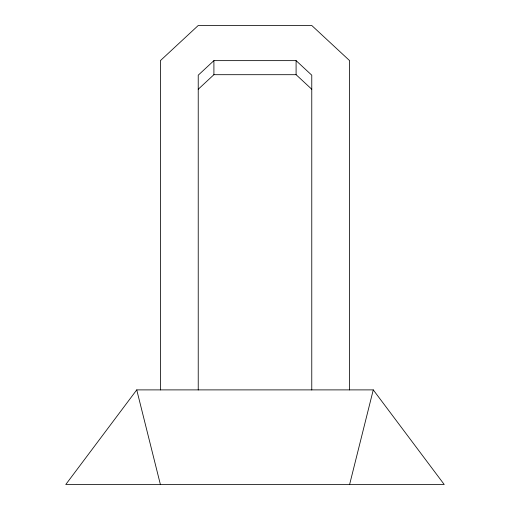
<?xml version="1.0" encoding="UTF-8"?>
<svg xmlns="http://www.w3.org/2000/svg" width="510" height="510" viewBox="0 0 510 510"><rect width="100%" height="100%" fill="white"/><g stroke="black" fill="none" stroke-linecap="round" stroke-linejoin="round"><path stroke-width="0.76" d="M349.611 484.5L373.263 389.889L136.737 389.889L65.777 484.5L444.223 484.5L373.263 389.889M311.769 389.971L311.769 75.193L296.093 60.639L213.907 60.639L198.231 75.193L198.231 389.971M198.231 89.25L213.907 74.696L296.093 74.696L311.769 89.25M136.737 389.889L160.389 484.5M349.611 389.927L349.611 60.639L311.769 25.5L198.231 25.5L160.389 60.639L160.389 389.927M296.093 60.639L296.093 74.696M213.907 60.639L213.907 74.696"/></g></svg>
